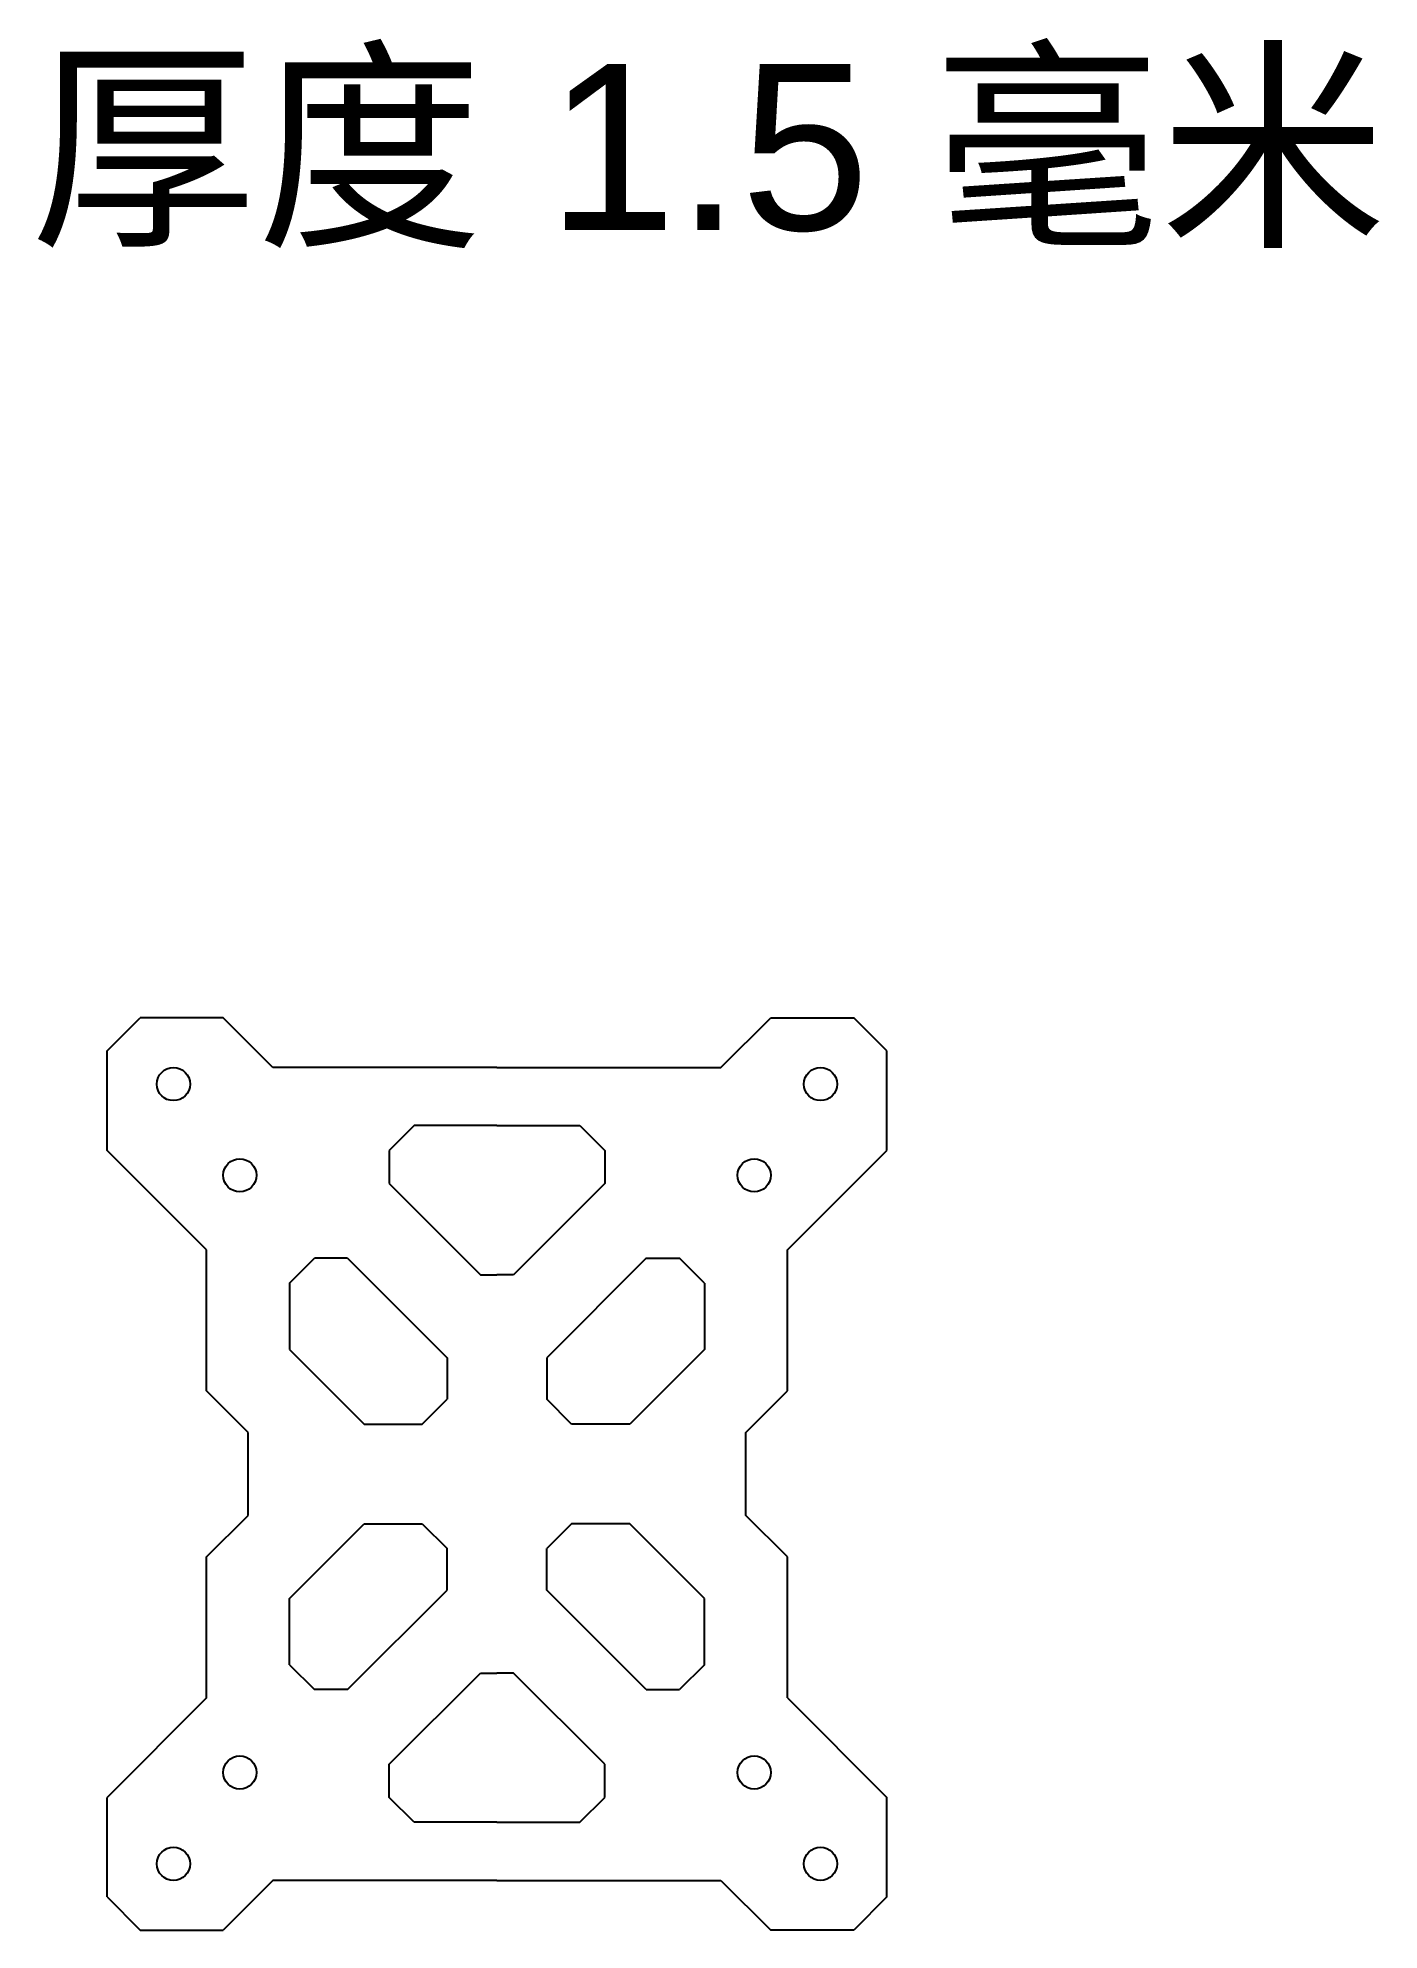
# Model space of a CAD drawing. Header units: inches. Extents: x -28 to 53, y -28 to 87.
import ezdxf

# ---------------------------------------------------------------- set-up
doc = ezdxf.new("R2010")
doc.units = ezdxf.units.IN
doc.header["$MEASUREMENT"] = 0
doc.layers.add('Bottom', color=40, linetype='Continuous')
doc.styles.get("Standard").update_dxf_attribs({"font": 'arial.ttf'})

msp = doc.modelspace()

# ---------------------------------------------------------------- linework, layer by layer
at = {"layer": 'Bottom'}
for p, q in [((-23.5, 25.5), (-21.5, 27.5)), ((-16.5, 27.5), (-21.5, 27.5)), ((-13.5, 24.5), (-16.5, 27.5)), ((13.5, 24.5), (16.5, 27.5)), ((16.5, 27.5), (21.5, 27.5)), ((23.5, 25.5), (21.5, 27.5)), ((-23.5, 19.5), (-23.5, 25.5)), ((23.5, 19.5), (23.5, 25.5)), ((0, 24.5), (-13.5, 24.5)), ((0, 24.5), (13.5, 24.5)), ((-5, 21), (-6.5, 19.5)), ((0, 21), (-5, 21)), ((0, 21), (5, 21)), ((5, 21), (6.5, 19.5)), ((-17.5, 13.5), (-23.5, 19.5)), ((-6.5, 19.5), (-6.5, 17.5)), ((6.5, 19.5), (6.5, 17.5)), ((17.5, 13.5), (23.5, 19.5)), ((-6.5, 17.5), (-1, 12)), ((6.5, 17.5), (1, 12)), ((-17.5, 5), (-17.5, 13.5)), ((-12.5, 11.5), (-11, 13)), ((-9, 13), (-11, 13)), ((-9, 13), (-3, 7)), ((9, 13), (3, 7)), ((9, 13), (11, 13)), ((12.5, 11.5), (11, 13)), ((17.5, 5), (17.5, 13.5)), ((-12.5, 11.5), (-12.5, 7.5)), ((-1, 12), (0, 12)), ((1, 12), (0, 12)), ((12.5, 11.5), (12.5, 7.5)), ((-12.5, 7.5), (-8, 3)), ((-3, 7), (-3, 4.5)), ((3, 7), (3, 4.5)), ((12.5, 7.5), (8, 3)), ((-15, 2.5), (-17.5, 5)), ((15, 2.5), (17.5, 5)), ((-4.5, 3), (-3, 4.5)), ((4.5, 3), (3, 4.5)), ((-15, -2.5), (-15, 2.5)), ((-8, 3), (-4.5, 3)), ((8, 3), (4.5, 3)), ((15, -2.5), (15, 2.5)), ((-17.5, -5), (-15, -2.5)), ((-12.5, -7.5), (-8, -3)), ((-8, -3), (-4.5, -3)), ((-4.5, -3), (-3, -4.5)), ((4.5, -3), (3, -4.5)), ((8, -3), (4.5, -3)), ((12.5, -7.5), (8, -3)), ((17.5, -5), (15, -2.5)), ((-3, -7), (-3, -4.5)), ((3, -7), (3, -4.5)), ((-17.5, -13.5), (-17.5, -5)), ((17.5, -13.5), (17.5, -5)), ((-12.5, -11.5), (-12.5, -7.5)), ((-9, -13), (-3, -7)), ((9, -13), (3, -7)), ((12.5, -11.5), (12.5, -7.5)), ((-12.5, -11.5), (-11, -13)), ((-6.5, -17.5), (-1, -12)), ((-1, -12), (0, -12)), ((1, -12), (0, -12)), ((6.5, -17.5), (1, -12)), ((12.5, -11.5), (11, -13)), ((-17.5, -13.5), (-23.5, -19.5)), ((-9, -13), (-11, -13)), ((9, -13), (11, -13)), ((17.5, -13.5), (23.5, -19.5)), ((-6.5, -19.5), (-6.5, -17.5)), ((6.5, -19.5), (6.5, -17.5)), ((-23.5, -25.5), (-23.5, -19.5)), ((-5, -21), (-6.5, -19.5)), ((5, -21), (6.5, -19.5)), ((23.5, -25.5), (23.5, -19.5)), ((0, -21), (-5, -21)), ((0, -21), (5, -21)), ((-13.5, -24.5), (-16.5, -27.5)), ((0, -24.5), (-13.5, -24.5)), ((0, -24.5), (13.5, -24.5)), ((13.5, -24.5), (16.5, -27.5)), ((-23.5, -25.5), (-21.5, -27.5)), ((23.5, -25.5), (21.5, -27.5)), ((-21.5, -27.5), (-16.5, -27.5)), ((21.5, -27.5), (16.5, -27.5))]:
    msp.add_line(p, q, dxfattribs=at)
for centre in [(-19.5, 23.5), (19.5, 23.5), (-15.5, 18), (15.5, 18), (-15.5, -18), (15.5, -18), (-19.5, -23.5), (19.5, -23.5)]:
    msp.add_circle(centre, 1, dxfattribs=at)

# ---------------------------------------------------------------- texts
at = {"layer": 'Bottom', "insert": (-28.13, 84.98), "char_height": 10, "attachment_point": 1}
msp.add_mtext_dynamic_manual_height_columns('{\\fSimSun|b0|i0|c134|p2;厚度} 1.5 {\\fSimSun|b0|i0|c134|p2;毫米}', width=86.1732, gutter_width=1, heights=[19.34], dxfattribs=at)

doc.saveas('drawing.dxf')
